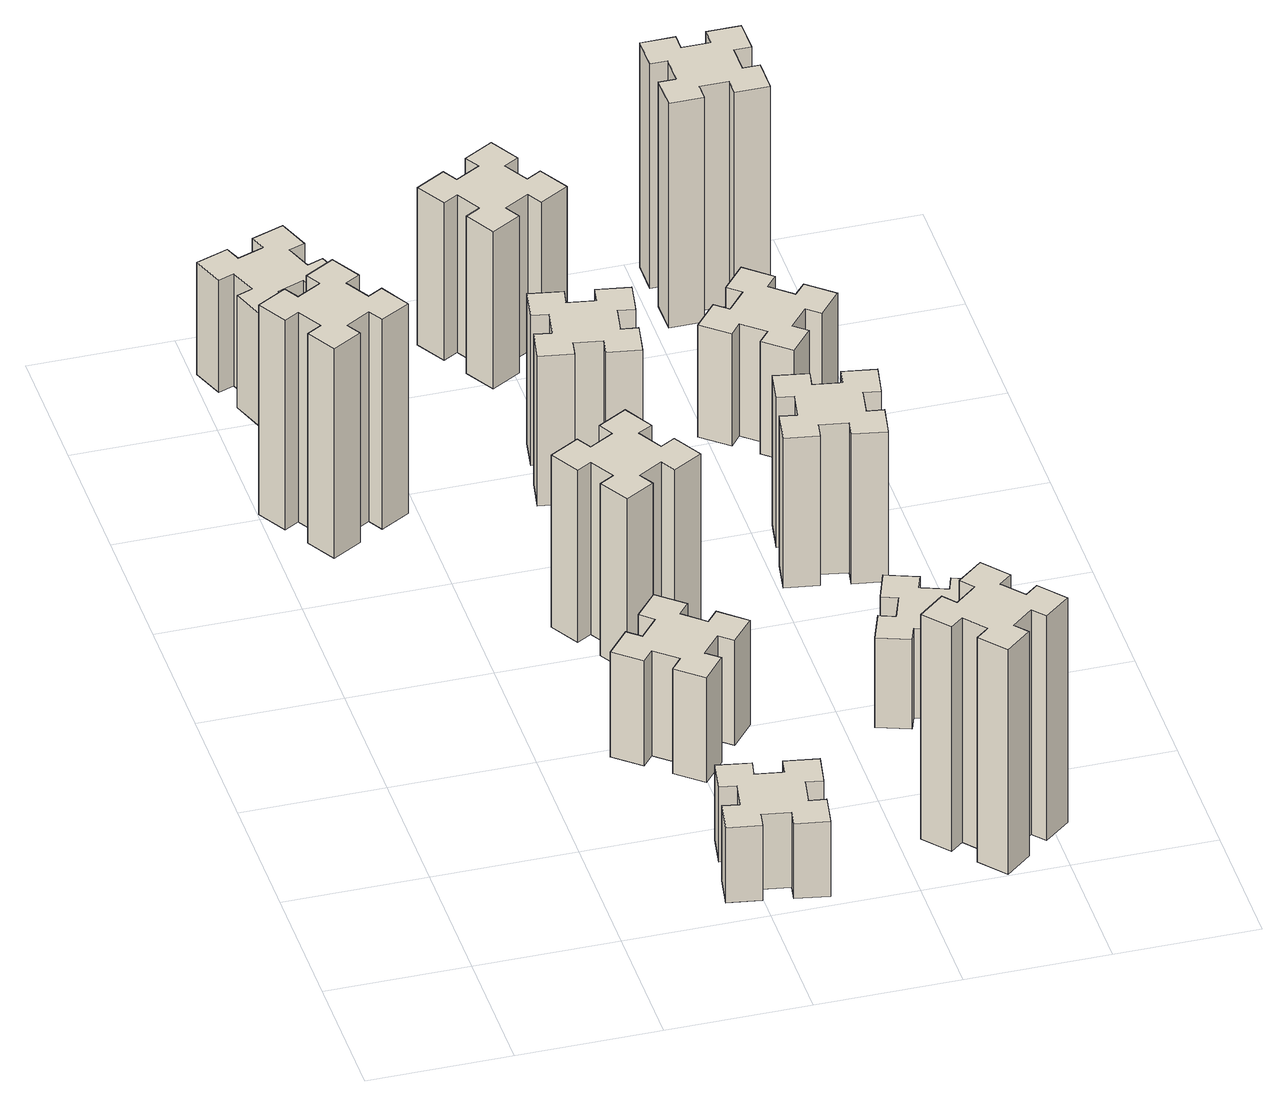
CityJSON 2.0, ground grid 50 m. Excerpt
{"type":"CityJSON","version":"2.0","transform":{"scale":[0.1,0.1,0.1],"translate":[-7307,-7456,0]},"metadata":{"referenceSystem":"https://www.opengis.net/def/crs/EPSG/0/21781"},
"CityObjects":{
"building1":{"type":"Building","attributes":{"class":"1000","function":"1000","usage":"1000","yearOfConstruction":2016,"roofType":"1000","measuredHeight":84,"storeysAboveGround":30,"storeysBelowGround":0},"geometry":[{"type":"Solid","lod":"1","boundaries":[[[[0,1,2,3,4,5,6,7,8,9,10,11,12,13,14,15,16,17,18,19]],[[17,16,20,21]],[[16,15,22,20]],[[15,14,23,22]],[[14,13,24,23]],[[13,12,25,24]],[[12,11,26,25]],[[11,10,27,26]],[[10,9,28,27]],[[9,8,29,28]],[[8,7,30,29]],[[7,6,31,30]],[[6,5,32,31]],[[5,4,33,32]],[[4,3,34,33]],[[3,2,35,34]],[[2,1,36,35]],[[1,0,37,36]],[[0,19,38,37]],[[19,18,39,38]],[[18,17,21,39]],[[24,25,26,27,28,29,30,31,32,33,34,35,36,37,38,39,21,20,22,23]]]]}]},
"building2":{"type":"Building","attributes":{"class":"1000","function":"1000","usage":"1000","yearOfConstruction":2016,"roofType":"1000","measuredHeight":30,"storeysAboveGround":30,"storeysBelowGround":0},"geometry":[{"type":"Solid","lod":"1","boundaries":[[[[40,41,42,43,44,45,46,47,48,49,50,51,52,53,54,55,56,57,58,59]],[[57,56,60,61]],[[56,55,62,60]],[[55,54,63,62]],[[54,53,64,63]],[[53,52,65,64]],[[52,51,66,65]],[[51,50,67,66]],[[50,49,68,67]],[[49,48,69,68]],[[48,47,70,69]],[[47,46,71,70]],[[46,45,72,71]],[[45,44,73,72]],[[44,43,74,73]],[[43,42,75,74]],[[42,41,76,75]],[[41,40,77,76]],[[40,59,78,77]],[[59,58,79,78]],[[58,57,61,79]],[[64,65,66,67,68,69,70,71,72,73,74,75,76,77,78,79,61,60,62,63]]]]}]},
"building3":{"type":"Building","attributes":{"class":"1000","function":"1000","usage":"1000","yearOfConstruction":2016,"roofType":"1000","measuredHeight":45,"storeysAboveGround":30,"storeysBelowGround":0},"geometry":[{"type":"Solid","lod":"1","boundaries":[[[[80,81,82,83,84,85,86,87,88,89,90,91,92,93,94,95,96,97,98,99]],[[97,96,100,101]],[[96,95,102,100]],[[95,94,103,102]],[[94,93,104,103]],[[93,92,105,104]],[[92,91,106,105]],[[91,90,107,106]],[[90,89,108,107]],[[89,88,109,108]],[[88,87,110,109]],[[87,86,111,110]],[[86,85,112,111]],[[85,84,113,112]],[[84,83,114,113]],[[83,82,115,114]],[[82,81,116,115]],[[81,80,117,116]],[[80,99,118,117]],[[99,98,119,118]],[[98,97,101,119]],[[104,105,106,107,108,109,110,111,112,113,114,115,116,117,118,119,101,100,102,103]]]]}]},
"building4":{"type":"Building","attributes":{"class":"1000","function":"1000","usage":"1000","yearOfConstruction":2016,"roofType":"1000","measuredHeight":42,"storeysAboveGround":30,"storeysBelowGround":0},"geometry":[{"type":"Solid","lod":"1","boundaries":[[[[120,121,122,123,124,125,126,127,128,129,130,131,132,133,134,135,136,137,138,139]],[[137,136,140,141]],[[136,135,142,140]],[[135,134,143,142]],[[134,133,144,143]],[[133,132,145,144]],[[132,131,146,145]],[[131,130,147,146]],[[130,129,148,147]],[[129,128,149,148]],[[128,127,150,149]],[[127,126,151,150]],[[126,125,152,151]],[[125,124,153,152]],[[124,123,154,153]],[[123,122,155,154]],[[122,121,156,155]],[[121,120,157,156]],[[120,139,158,157]],[[139,138,159,158]],[[138,137,141,159]],[[144,145,146,147,148,149,150,151,152,153,154,155,156,157,158,159,141,140,142,143]]]]}]},
"building5":{"type":"Building","attributes":{"class":"1000","function":"1000","usage":"1000","yearOfConstruction":2016,"roofType":"1000","measuredHeight":69,"storeysAboveGround":30,"storeysBelowGround":0},"geometry":[{"type":"Solid","lod":"1","boundaries":[[[[160,161,162,163,164,165,166,167,168,169,170,171,172,173,174,175,176,177,178,179]],[[177,176,180,181]],[[176,175,182,180]],[[175,174,183,182]],[[174,173,184,183]],[[173,172,185,184]],[[172,171,186,185]],[[171,170,187,186]],[[170,169,188,187]],[[169,168,189,188]],[[168,167,190,189]],[[167,166,191,190]],[[166,165,192,191]],[[165,164,193,192]],[[164,163,194,193]],[[163,162,195,194]],[[162,161,196,195]],[[161,160,197,196]],[[160,179,198,197]],[[179,178,199,198]],[[178,177,181,199]],[[184,185,186,187,188,189,190,191,192,193,194,195,196,197,198,199,181,180,182,183]]]]}]},
"building6":{"type":"Building","attributes":{"class":"1000","function":"1000","usage":"1000","yearOfConstruction":2016,"roofType":"1000","measuredHeight":60,"storeysAboveGround":30,"storeysBelowGround":0},"geometry":[{"type":"Solid","lod":"1","boundaries":[[[[200,201,202,203,204,205,206,207,208,209,210,211,212,213,214,215,216,217,218,219]],[[217,216,220,221]],[[216,215,222,220]],[[215,214,223,222]],[[214,213,224,223]],[[213,212,225,224]],[[212,211,226,225]],[[211,210,227,226]],[[210,209,228,227]],[[209,208,229,228]],[[208,207,230,229]],[[207,206,231,230]],[[206,205,232,231]],[[205,204,233,232]],[[204,203,234,233]],[[203,202,235,234]],[[202,201,236,235]],[[201,200,237,236]],[[200,219,238,237]],[[219,218,239,238]],[[218,217,221,239]],[[224,225,226,227,228,229,230,231,232,233,234,235,236,237,238,239,221,220,222,223]]]]}]},
"building7":{"type":"Building","attributes":{"class":"1000","function":"1000","usage":"1000","yearOfConstruction":2016,"roofType":"1000","measuredHeight":90,"storeysAboveGround":30,"storeysBelowGround":0},"geometry":[{"type":"Solid","lod":"1","boundaries":[[[[240,241,242,243,244,245,246,247,248,249,250,251,252,253,254,255,256,257,258,259]],[[257,256,260,261]],[[256,255,262,260]],[[255,254,263,262]],[[254,253,264,263]],[[253,252,265,264]],[[252,251,266,265]],[[251,250,267,266]],[[250,249,268,267]],[[249,248,269,268]],[[248,247,270,269]],[[247,246,271,270]],[[246,245,272,271]],[[245,244,273,272]],[[244,243,274,273]],[[243,242,275,274]],[[242,241,276,275]],[[241,240,277,276]],[[240,259,278,277]],[[259,258,279,278]],[[258,257,261,279]],[[264,265,266,267,268,269,270,271,272,273,274,275,276,277,278,279,261,260,262,263]]]]}]},
"building8":{"type":"Building","attributes":{"class":"1000","function":"1000","usage":"1000","yearOfConstruction":2016,"roofType":"1000","measuredHeight":63,"storeysAboveGround":30,"storeysBelowGround":0},"geometry":[{"type":"Solid","lod":"1","boundaries":[[[[280,281,282,283,284,285,286,287,288,289,290,291,292,293,294,295,296,297,298,299]],[[297,296,300,301]],[[296,295,302,300]],[[295,294,303,302]],[[294,293,304,303]],[[293,292,305,304]],[[292,291,306,305]],[[291,290,307,306]],[[290,289,308,307]],[[289,288,309,308]],[[288,287,310,309]],[[287,286,311,310]],[[286,285,312,311]],[[285,284,313,312]],[[284,283,314,313]],[[283,282,315,314]],[[282,281,316,315]],[[281,280,317,316]],[[280,299,318,317]],[[299,298,319,318]],[[298,297,301,319]],[[304,305,306,307,308,309,310,311,312,313,314,315,316,317,318,319,301,300,302,303]]]]}]},
"building9":{"type":"Building","attributes":{"class":"1000","function":"1000","usage":"1000","yearOfConstruction":2016,"roofType":"1000","measuredHeight":36,"storeysAboveGround":30,"storeysBelowGround":0},"geometry":[{"type":"Solid","lod":"1","boundaries":[[[[320,321,322,323,324,325,326,327,328,329,330,331,332,333,334,335,336,337,338,339]],[[337,336,340,341]],[[336,335,342,340]],[[335,334,343,342]],[[334,333,344,343]],[[333,332,345,344]],[[332,331,346,345]],[[331,330,347,346]],[[330,329,348,347]],[[329,328,349,348]],[[328,327,350,349]],[[327,326,351,350]],[[326,325,352,351]],[[325,324,353,352]],[[324,323,354,353]],[[323,322,355,354]],[[322,321,356,355]],[[321,320,357,356]],[[320,339,358,357]],[[339,338,359,358]],[[338,337,341,359]],[[344,345,346,347,348,349,350,351,352,353,354,355,356,357,358,359,341,340,342,343]]]]}]},
"building10":{"type":"Building","attributes":{"class":"1000","function":"1000","usage":"1000","yearOfConstruction":2016,"roofType":"1000","measuredHeight":60,"storeysAboveGround":30,"storeysBelowGround":0},"geometry":[{"type":"Solid","lod":"1","boundaries":[[[[360,361,362,363,364,365,366,367,368,369,370,371,372,373,374,375,376,377,378,379]],[[377,376,380,381]],[[376,375,382,380]],[[375,374,383,382]],[[374,373,384,383]],[[373,372,385,384]],[[372,371,386,385]],[[371,370,387,386]],[[370,369,388,387]],[[369,368,389,388]],[[368,367,390,389]],[[367,366,391,390]],[[366,365,392,391]],[[365,364,393,392]],[[364,363,394,393]],[[363,362,395,394]],[[362,361,396,395]],[[361,360,397,396]],[[360,379,398,397]],[[379,378,399,398]],[[378,377,381,399]],[[384,385,386,387,388,389,390,391,392,393,394,395,396,397,398,399,381,380,382,383]]]]}]},
"building11":{"type":"Building","attributes":{"class":"1000","function":"1000","usage":"1000","yearOfConstruction":2016,"roofType":"1000","measuredHeight":45,"storeysAboveGround":30,"storeysBelowGround":0},"geometry":[{"type":"Solid","lod":"1","boundaries":[[[[400,401,402,403,404,405,406,407,408,409,410,411,412,413,414,415,416,417,418,419]],[[417,416,420,421]],[[416,415,422,420]],[[415,414,423,422]],[[414,413,424,423]],[[413,412,425,424]],[[412,411,426,425]],[[411,410,427,426]],[[410,409,428,427]],[[409,408,429,428]],[[408,407,430,429]],[[407,406,431,430]],[[406,405,432,431]],[[405,404,433,432]],[[404,403,434,433]],[[403,402,435,434]],[[402,401,436,435]],[[401,400,437,436]],[[400,419,438,437]],[[419,418,439,438]],[[418,417,421,439]],[[424,425,426,427,428,429,430,431,432,433,434,435,436,437,438,439,421,420,422,423]]]]}]},
"building12":{"type":"Building","attributes":{"class":"1000","function":"1000","usage":"1000","yearOfConstruction":2016,"roofType":"1000","measuredHeight":90,"storeysAboveGround":30,"storeysBelowGround":0},"geometry":[{"type":"Solid","lod":"1","boundaries":[[[[440,441,442,443,444,445,446,447,448,449,450,451,452,453,454,455,456,457,458,459]],[[457,456,460,461]],[[456,455,462,460]],[[455,454,463,462]],[[454,453,464,463]],[[453,452,465,464]],[[452,451,466,465]],[[451,450,467,466]],[[450,449,468,467]],[[449,448,469,468]],[[448,447,470,469]],[[447,446,471,470]],[[446,445,472,471]],[[445,444,473,472]],[[444,443,474,473]],[[443,442,475,474]],[[442,441,476,475]],[[441,440,477,476]],[[440,459,478,477]],[[459,458,479,478]],[[458,457,461,479]],[[464,465,466,467,468,469,470,471,472,473,474,475,476,477,478,479,461,460,462,463]]]]}]}
},
"vertices":[
[356,2477,0],[306,2564,0],[358,2594,0],[298,2698,0],[194,2638,0],[224,2586,0],[137,2536,0],[107,2588,0],[3,2528,0],[63,2424,0],[115,2454,0],[165,2367,0],[113,2337,0],[173,2233,0],[277,2293,0],[247,2345,0],[334,2395,0],[364,2343,0],[468,2403,0],[408,2507,0],[334,2395,840],[364,2343,840],[247,2345,840],[277,2293,840],[173,2233,840],[113,2337,840],[165,2367,840],[115,2454,840],[63,2424,840],[3,2528,840],[107,2588,840],[137,2536,840],[224,2586,840],[194,2638,840],[298,2698,840],[358,2594,840],[306,2564,840],[356,2477,840],[408,2507,840],[468,2403,840],
[976,314,0],[958,215,0],[899,226,0],[878,107,0],[997,87,0],[1007,146,0],[1105,128,0],[1095,69,0],[1213,48,0],[1234,167,0],[1175,177,0],[1192,275,0],[1251,265,0],[1272,383,0],[1154,404,0],[1144,345,0],[1045,362,0],[1056,421,0],[937,442,0],[917,324,0],[1045,362,300],[1056,421,300],[1144,345,300],[1154,404,300],[1272,383,300],[1251,265,300],[1192,275,300],[1175,177,300],[1234,167,300],[1213,48,300],[1095,69,300],[1105,128,300],[1007,146,300],[997,87,300],[878,107,300],[899,226,300],[958,215,300],[976,314,300],[917,324,300],[937,442,300],
[245,3326,0],[151,3292,0],[130,3348,0],[17,3307,0],[59,3194,0],[115,3215,0],[149,3121,0],[93,3100,0],[134,2987,0],[247,3029,0],[226,3085,0],[320,3119,0],[340,3063,0],[453,3104,0],[412,3217,0],[356,3196,0],[322,3290,0],[378,3310,0],[337,3423,0],[224,3382,0],[322,3290,450],[378,3310,450],[356,3196,450],[412,3217,450],[453,3104,450],[340,3063,450],[320,3119,450],[226,3085,450],[247,3029,450],[134,2987,450],[93,3100,450],[149,3121,450],[115,3215,450],[59,3194,450],[17,3307,450],[130,3348,450],[151,3292,450],[245,3326,450],[224,3382,450],[337,3423,450],
[1027,876,0],[1092,953,0],[1138,914,0],[1215,1006,0],[1123,1083,0],[1084,1037,0],[1008,1102,0],[1046,1148,0],[954,1225,0],[877,1133,0],[923,1094,0],[859,1018,0],[813,1056,0],[736,964,0],[828,887,0],[866,933,0],[943,869,0],[904,823,0],[996,746,0],[1073,838,0],[943,869,420],[904,823,420],[866,933,420],[828,887,420],[736,964,420],[813,1056,420],[859,1018,420],[923,1094,420],[877,1133,420],[954,1225,420],[1046,1148,420],[1008,1102,420],[1084,1037,420],[1123,1083,420],[1215,1006,420],[1138,914,420],[1092,953,420],[1027,876,420],[1073,838,420],[996,746,420],
[855,1614,0],[905,1527,0],[853,1497,0],[913,1393,0],[1017,1453,0],[987,1505,0],[1074,1555,0],[1104,1503,0],[1208,1563,0],[1148,1667,0],[1096,1637,0],[1046,1724,0],[1098,1754,0],[1038,1858,0],[934,1798,0],[964,1746,0],[877,1696,0],[847,1748,0],[743,1688,0],[803,1584,0],[877,1696,690],[847,1748,690],[964,1746,690],[934,1798,690],[1038,1858,690],[1098,1754,690],[1046,1724,690],[1096,1637,690],[1148,1667,690],[1208,1563,690],[1104,1503,690],[1074,1555,690],[987,1505,690],[1017,1453,690],[913,1393,690],[853,1497,690],[905,1527,690],[855,1614,690],[803,1584,690],[743,1688,690],
[976,2534,0],[958,2435,0],[899,2446,0],[878,2327,0],[997,2307,0],[1007,2366,0],[1105,2348,0],[1095,2289,0],[1213,2268,0],[1234,2387,0],[1175,2397,0],[1192,2495,0],[1251,2485,0],[1272,2603,0],[1154,2624,0],[1144,2565,0],[1045,2582,0],[1056,2641,0],[937,2662,0],[917,2544,0],[1045,2582,600],[1056,2641,600],[1144,2565,600],[1154,2624,600],[1272,2603,600],[1251,2485,600],[1192,2495,600],[1175,2397,600],[1234,2387,600],[1213,2268,600],[1095,2289,600],[1105,2348,600],[1007,2366,600],[997,2307,600],[878,2327,600],[899,2446,600],[958,2435,600],[976,2534,600],[917,2544,600],[937,2662,600],
[1848,129,0],[1924,193,0],[1963,147,0],[2055,224,0],[1978,316,0],[1932,278,0],[1867,354,0],[1913,393,0],[1836,485,0],[1744,408,0],[1783,362,0],[1706,297,0],[1668,343,0],[1576,266,0],[1653,174,0],[1699,213,0],[1763,136,0],[1717,98,0],[1794,6,0],[1886,83,0],[1763,136,900],[1717,98,900],[1699,213,900],[1653,174,900],[1576,266,900],[1668,343,900],[1706,297,900],[1783,362,900],[1744,408,900],[1836,485,900],[1913,393,900],[1867,354,900],[1932,278,900],[1978,316,900],[2055,224,900],[1963,147,900],[1924,193,900],[1848,129,900],[1886,83,900],[1794,6,900],
[1096,3217,0],[1046,3304,0],[1098,3334,0],[1038,3438,0],[934,3378,0],[964,3326,0],[877,3276,0],[847,3328,0],[743,3268,0],[803,3164,0],[855,3194,0],[905,3107,0],[853,3077,0],[913,2973,0],[1017,3033,0],[987,3085,0],[1074,3135,0],[1104,3083,0],[1208,3143,0],[1148,3247,0],[1074,3135,630],[1104,3083,630],[987,3085,630],[1017,3033,630],[913,2973,630],[853,3077,630],[905,3107,630],[855,3194,630],[803,3164,630],[743,3268,630],[847,3328,630],[877,3276,630],[964,3326,630],[934,3378,630],[1038,3438,630],[1098,3334,630],[1046,3304,630],[1096,3217,630],[1148,3247,630],[1208,3143,630],
[1731,899,0],[1825,865,0],[1804,809,0],[1917,767,0],[1958,880,0],[1902,901,0],[1936,995,0],[1992,974,0],[2033,1087,0],[1920,1128,0],[1900,1072,0],[1806,1106,0],[1827,1162,0],[1714,1203,0],[1673,1090,0],[1729,1070,0],[1695,976,0],[1639,997,0],[1597,884,0],[1710,843,0],[1695,976,360],[1639,997,360],[1729,1070,360],[1673,1090,360],[1714,1203,360],[1827,1162,360],[1806,1106,360],[1900,1072,360],[1920,1128,360],[2033,1087,360],[1992,974,360],[1936,995,360],[1902,901,360],[1958,880,360],[1917,767,360],[1804,809,360],[1825,865,360],[1731,899,360],[1710,843,360],[1597,884,360],
[1647,1726,0],[1745,1708,0],[1735,1649,0],[1853,1628,0],[1874,1747,0],[1815,1757,0],[1832,1855,0],[1891,1845,0],[1912,1963,0],[1794,1984,0],[1784,1925,0],[1685,1942,0],[1696,2001,0],[1577,2022,0],[1557,1904,0],[1616,1894,0],[1598,1795,0],[1539,1806,0],[1518,1687,0],[1637,1667,0],[1598,1795,600],[1539,1806,600],[1616,1894,600],[1557,1904,600],[1577,2022,600],[1696,2001,600],[1685,1942,600],[1784,1925,600],[1794,1984,600],[1912,1963,600],[1891,1845,600],[1832,1855,600],[1815,1757,600],[1874,1747,600],[1853,1628,600],[1735,1649,600],[1745,1708,600],[1647,1726,600],[1637,1667,600],[1518,1687,600],
[1824,2617,0],[1748,2682,0],[1786,2728,0],[1694,2805,0],[1617,2713,0],[1663,2674,0],[1599,2598,0],[1553,2636,0],[1476,2544,0],[1568,2467,0],[1606,2513,0],[1683,2449,0],[1644,2403,0],[1736,2326,0],[1813,2418,0],[1767,2456,0],[1832,2533,0],[1878,2494,0],[1955,2586,0],[1863,2663,0],[1832,2533,450],[1878,2494,450],[1767,2456,450],[1813,2418,450],[1736,2326,450],[1644,2403,450],[1683,2449,450],[1606,2513,450],[1568,2467,450],[1476,2544,450],[1553,2636,450],[1599,2598,450],[1663,2674,450],[1617,2713,450],[1694,2805,450],[1786,2728,450],[1748,2682,450],[1824,2617,450],[1863,2663,450],[1955,2586,450],
[1665,3195,0],[1765,3195,0],[1765,3135,0],[1885,3135,0],[1885,3255,0],[1825,3255,0],[1825,3355,0],[1885,3355,0],[1885,3475,0],[1765,3475,0],[1765,3415,0],[1665,3415,0],[1665,3475,0],[1545,3475,0],[1545,3355,0],[1605,3355,0],[1605,3255,0],[1545,3255,0],[1545,3135,0],[1665,3135,0],[1605,3255,900],[1545,3255,900],[1605,3355,900],[1545,3355,900],[1545,3475,900],[1665,3475,900],[1665,3415,900],[1765,3415,900],[1765,3475,900],[1885,3475,900],[1885,3355,900],[1825,3355,900],[1825,3255,900],[1885,3255,900],[1885,3135,900],[1765,3135,900],[1765,3195,900],[1665,3195,900],[1665,3135,900],[1545,3135,900]
]}
